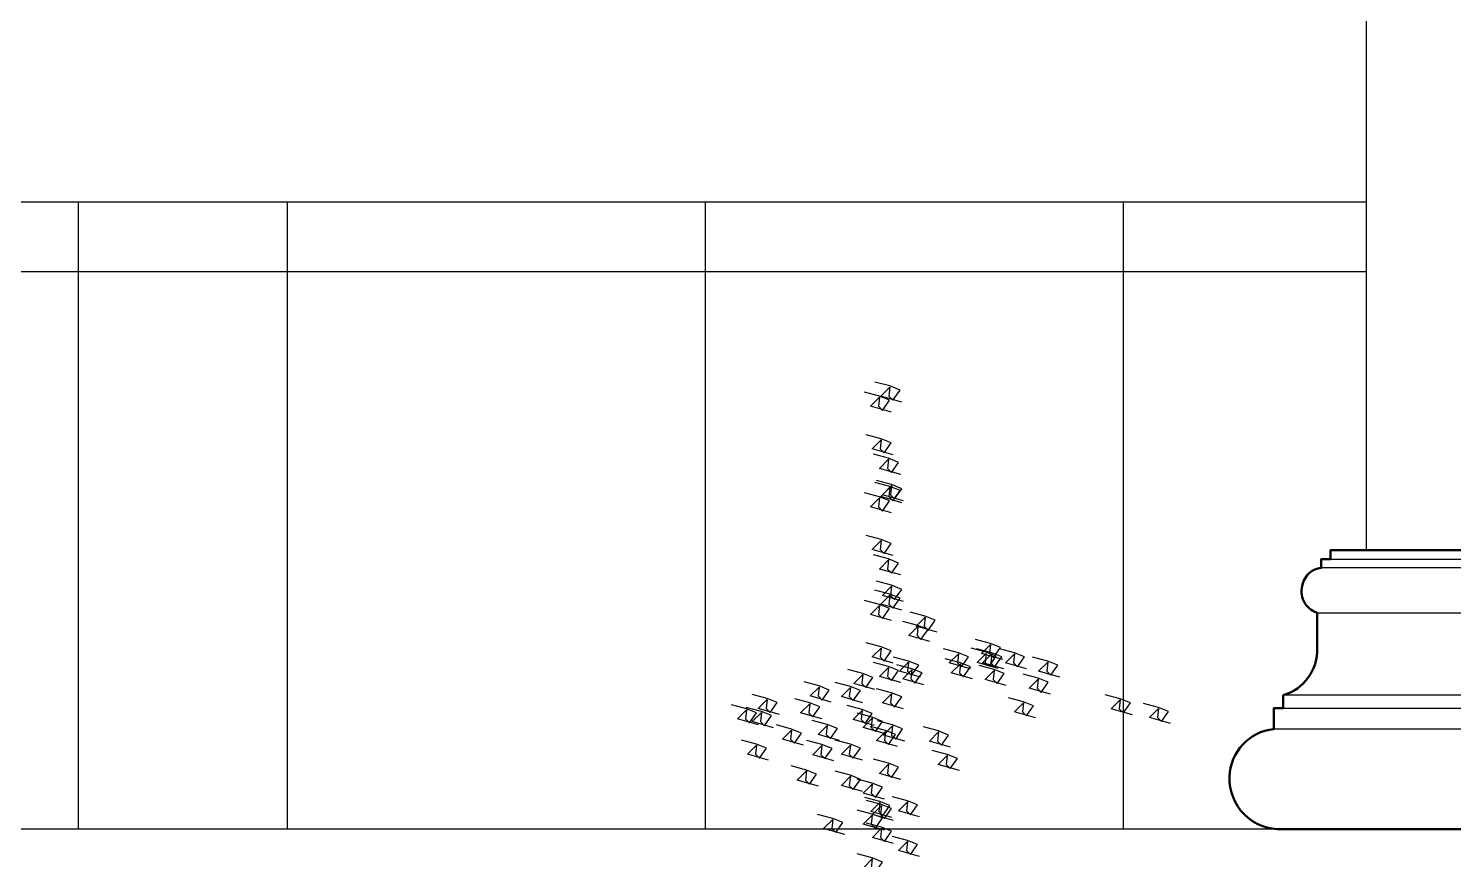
# Model space of a CAD drawing. Header units: metres. Extents: x -109 to 591, y -5 to 592.
# Drawn here: x 508.295 to 509.318, y 7.253 to 7.849 of the extents above; entities that cross this region are included whole.
import ezdxf

# ---------------------------------------------------------------- set-up
doc = ezdxf.new("R2010")
doc.units = ezdxf.units.M
doc.header["$LTSCALE"] = 0.03
doc.layers.add('Areas verdes', color=74, linetype='Continuous')
doc.layers.add('MOLDURA', color=43, linetype='Continuous')
doc.layers.add('Moldura con Espesor', color=43, linetype='Continuous', lineweight=50)
doc.layers.add('Muro bajo', color=7, linetype='Continuous', lineweight=30)

msp = doc.modelspace()

# ---------------------------------------------------------------- linework, layer by layer
for p, q in [((507.7309, 7.7249), (509.2552, 7.7249)), ((508.3309, 7.2749), (508.3309, 7.7249)), ((508.4809, 7.2749), (508.4809, 7.7249)), ((508.7809, 7.2749), (508.7809, 7.7249)), ((509.0809, 7.2749), (509.0809, 7.7249)), ((507.7309, 7.6749), (509.2552, 7.6749))]:
    msp.add_line(p, q)
at = {"layer": 'Areas verdes'}
for points in [[(508.9219, 7.5812), (508.9068, 7.5855), (508.9133, 7.592), (508.9125, 7.5855), (508.9154, 7.5827), (508.9205, 7.5899), (508.9133, 7.5928), (508.9024, 7.5956)], [(508.9144, 7.5739), (508.8993, 7.5782), (508.9058, 7.5847), (508.905, 7.5782), (508.9079, 7.5753), (508.913, 7.5825), (508.9058, 7.5854), (508.8949, 7.5883)], [(508.9156, 7.5434), (508.9004, 7.5477), (508.907, 7.5542), (508.9062, 7.5477), (508.9091, 7.5448), (508.9142, 7.552), (508.907, 7.5549), (508.8961, 7.5578)], [(508.921, 7.5294), (508.9058, 7.5337), (508.9123, 7.5402), (508.9116, 7.5337), (508.9145, 7.5308), (508.9195, 7.538), (508.9123, 7.5409), (508.9015, 7.5438)], [(508.9219, 7.509), (508.9068, 7.5134), (508.9133, 7.5199), (508.9125, 7.5134), (508.9154, 7.5105), (508.9205, 7.5177), (508.9133, 7.5206), (508.9024, 7.5235)], [(508.9231, 7.5104), (508.9079, 7.5148), (508.9144, 7.5213), (508.9137, 7.5148), (508.9166, 7.5119), (508.9217, 7.5191), (508.9144, 7.522), (508.9036, 7.5249)], [(508.9144, 7.5017), (508.8993, 7.506), (508.9058, 7.5125), (508.905, 7.506), (508.9079, 7.5031), (508.913, 7.5104), (508.9058, 7.5132), (508.8949, 7.5161)], [(508.9156, 7.4712), (508.9004, 7.4755), (508.907, 7.482), (508.9062, 7.4755), (508.9091, 7.4726), (508.9142, 7.4798), (508.907, 7.4827), (508.8961, 7.4856)], [(508.921, 7.4572), (508.9058, 7.4615), (508.9123, 7.468), (508.9116, 7.4615), (508.9145, 7.4586), (508.9195, 7.4658), (508.9123, 7.4687), (508.9015, 7.4716)], [(508.9219, 7.4319), (508.9068, 7.4362), (508.9133, 7.4427), (508.9125, 7.4362), (508.9154, 7.4333), (508.9205, 7.4405), (508.9133, 7.4434), (508.9024, 7.4463)], [(508.9231, 7.4382), (508.9079, 7.4426), (508.9144, 7.4491), (508.9137, 7.4426), (508.9166, 7.4397), (508.9217, 7.4469), (508.9144, 7.4498), (508.9036, 7.4527)], [(508.9144, 7.4245), (508.8993, 7.4289), (508.9058, 7.4354), (508.905, 7.4289), (508.9079, 7.426), (508.913, 7.4332), (508.9058, 7.4361), (508.8949, 7.439)], [(508.9472, 7.4161), (508.932, 7.4204), (508.9385, 7.4269), (508.9378, 7.4204), (508.9407, 7.4175), (508.9457, 7.4248), (508.9385, 7.4276), (508.9277, 7.4305)], [(508.942, 7.4095), (508.9269, 7.4138), (508.9334, 7.4203), (508.9327, 7.4138), (508.9355, 7.4109), (508.9406, 7.4181), (508.9334, 7.421), (508.9225, 7.4239)], [(508.9156, 7.394), (508.9004, 7.3984), (508.907, 7.4048), (508.9062, 7.3984), (508.9091, 7.3955), (508.9142, 7.4027), (508.907, 7.4056), (508.8961, 7.4085)], [(508.991, 7.3902), (508.9759, 7.3945), (508.9824, 7.401), (508.9816, 7.3945), (508.9845, 7.3917), (508.9896, 7.3989), (508.9824, 7.4018), (508.9715, 7.4046)], [(508.9942, 7.3965), (508.979, 7.4008), (508.9855, 7.4073), (508.9848, 7.4008), (508.9877, 7.398), (508.9927, 7.4052), (508.9855, 7.4081), (508.9747, 7.411)], [(508.921, 7.38), (508.9058, 7.3843), (508.9123, 7.3908), (508.9116, 7.3843), (508.9145, 7.3815), (508.9195, 7.3887), (508.9123, 7.3916), (508.9015, 7.3945)], [(508.9353, 7.3839), (508.9201, 7.3882), (508.9266, 7.3947), (508.9259, 7.3882), (508.9288, 7.3853), (508.9339, 7.3926), (508.9266, 7.3955), (508.9158, 7.3983)], [(508.9711, 7.3899), (508.9559, 7.3942), (508.9624, 7.4007), (508.9617, 7.3942), (508.9646, 7.3913), (508.9696, 7.3985), (508.9624, 7.4014), (508.9516, 7.4043)], [(508.9725, 7.3826), (508.9573, 7.387), (508.9638, 7.3935), (508.9631, 7.387), (508.966, 7.3841), (508.971, 7.3913), (508.9638, 7.3942), (508.953, 7.3971)], [(508.9949, 7.3899), (508.9798, 7.3942), (508.9863, 7.4007), (508.9856, 7.3942), (508.9884, 7.3913), (508.9935, 7.3985), (508.9863, 7.4014), (508.9754, 7.4043)], [(509.0114, 7.3899), (508.9962, 7.3942), (509.0027, 7.4007), (509.002, 7.3942), (509.0048, 7.3913), (509.0099, 7.3985), (509.0027, 7.4014), (508.9918, 7.4043)], [(509.0352, 7.3839), (509.02, 7.3882), (509.0265, 7.3947), (509.0258, 7.3882), (509.0287, 7.3853), (509.0338, 7.3926), (509.0265, 7.3955), (509.0157, 7.3983)], [(508.9025, 7.375), (508.8873, 7.3793), (508.8938, 7.3858), (508.8931, 7.3793), (508.896, 7.3764), (508.901, 7.3836), (508.8938, 7.3865), (508.883, 7.3894)], [(508.9377, 7.3783), (508.9225, 7.3826), (508.929, 7.3891), (508.9283, 7.3826), (508.9312, 7.3797), (508.9363, 7.3869), (508.929, 7.3898), (508.9182, 7.3927)], [(508.9968, 7.3779), (508.9816, 7.3822), (508.9881, 7.3887), (508.9874, 7.3822), (508.9903, 7.3794), (508.9953, 7.3866), (508.9881, 7.3895), (508.9773, 7.3923)], [(509.0284, 7.3716), (509.0132, 7.3759), (509.0197, 7.3824), (509.019, 7.3759), (509.0219, 7.373), (509.0269, 7.3803), (509.0197, 7.3832), (509.0089, 7.386)], [(508.8712, 7.366), (508.856, 7.3704), (508.8625, 7.3768), (508.8618, 7.3704), (508.8647, 7.3675), (508.8697, 7.3747), (508.8625, 7.3776), (508.8517, 7.3805)], [(508.8935, 7.3656), (508.8784, 7.37), (508.8849, 7.3765), (508.8841, 7.37), (508.887, 7.3671), (508.8921, 7.3743), (508.8849, 7.3772), (508.874, 7.3801)], [(508.9231, 7.3611), (508.9079, 7.3654), (508.9144, 7.3719), (508.9137, 7.3654), (508.9166, 7.3625), (508.9217, 7.3697), (508.9144, 7.3726), (508.9036, 7.3755)], [(508.819, 7.3496), (508.8038, 7.354), (508.8103, 7.3605), (508.8096, 7.354), (508.8125, 7.3511), (508.8175, 7.3583), (508.8103, 7.3612), (508.7995, 7.3641)], [(508.8339, 7.3571), (508.8187, 7.3614), (508.8252, 7.3679), (508.8245, 7.3614), (508.8274, 7.3585), (508.8324, 7.3657), (508.8252, 7.3686), (508.8144, 7.3715)], [(508.8644, 7.3539), (508.8492, 7.3583), (508.8557, 7.3648), (508.855, 7.3583), (508.8579, 7.3554), (508.863, 7.3626), (508.8557, 7.3655), (508.8449, 7.3684)], [(508.9021, 7.3493), (508.8869, 7.3536), (508.8934, 7.3601), (508.8927, 7.3536), (508.8955, 7.3507), (508.9006, 7.3579), (508.8934, 7.3608), (508.8825, 7.3637)], [(509.0178, 7.3548), (509.0027, 7.3591), (509.0092, 7.3656), (509.0084, 7.3591), (509.0113, 7.3562), (509.0164, 7.3634), (509.0092, 7.3663), (508.9983, 7.3692)], [(509.0873, 7.3569), (509.0721, 7.3612), (509.0786, 7.3677), (509.0779, 7.3612), (509.0808, 7.3583), (509.0859, 7.3655), (509.0786, 7.3684), (509.0678, 7.3713)], [(509.1147, 7.3506), (509.0995, 7.3549), (509.106, 7.3614), (509.1053, 7.3549), (509.1082, 7.352), (509.1132, 7.3592), (509.106, 7.3621), (509.0952, 7.365)], [(508.8297, 7.3476), (508.8145, 7.352), (508.821, 7.3585), (508.8203, 7.352), (508.8232, 7.3491), (508.8283, 7.3563), (508.821, 7.3592), (508.8102, 7.3621)], [(508.9093, 7.3436), (508.8941, 7.3479), (508.9006, 7.3544), (508.8999, 7.3479), (508.9028, 7.345), (508.9079, 7.3522), (508.9006, 7.3551), (508.8898, 7.358)], [(508.8513, 7.3352), (508.8361, 7.3395), (508.8426, 7.346), (508.8419, 7.3395), (508.8448, 7.3366), (508.8498, 7.3438), (508.8426, 7.3467), (508.8318, 7.3496)], [(508.877, 7.3384), (508.8618, 7.3427), (508.8683, 7.3492), (508.8676, 7.3427), (508.8705, 7.3398), (508.8756, 7.347), (508.8683, 7.3499), (508.8575, 7.3528)], [(508.9188, 7.3341), (508.9036, 7.3384), (508.9101, 7.3449), (508.9094, 7.3384), (508.9123, 7.3356), (508.9173, 7.3428), (508.9101, 7.3457), (508.8993, 7.3485)], [(508.9239, 7.3381), (508.9087, 7.3424), (508.9152, 7.3489), (508.9145, 7.3424), (508.9174, 7.3395), (508.9224, 7.3468), (508.9152, 7.3496), (508.9044, 7.3525)], [(508.9568, 7.3337), (508.9416, 7.3381), (508.9481, 7.3446), (508.9474, 7.3381), (508.9503, 7.3352), (508.9553, 7.3424), (508.9481, 7.3453), (508.9373, 7.3482)], [(508.8262, 7.3243), (508.8111, 7.3286), (508.8176, 7.3351), (508.8169, 7.3286), (508.8197, 7.3257), (508.8248, 7.333), (508.8176, 7.3358), (508.8067, 7.3387)], [(508.8731, 7.324), (508.8579, 7.3283), (508.8644, 7.3348), (508.8637, 7.3283), (508.8666, 7.3255), (508.8717, 7.3327), (508.8644, 7.3356), (508.8536, 7.3384)], [(508.8935, 7.3243), (508.8784, 7.3286), (508.8849, 7.3351), (508.8841, 7.3286), (508.887, 7.3257), (508.8921, 7.333), (508.8849, 7.3358), (508.874, 7.3387)], [(508.921, 7.3106), (508.9058, 7.3149), (508.9123, 7.3214), (508.9116, 7.3149), (508.9145, 7.312), (508.9195, 7.3193), (508.9123, 7.3221), (508.9015, 7.325)], [(508.9631, 7.3169), (508.9479, 7.3212), (508.9544, 7.3277), (508.9537, 7.3212), (508.9566, 7.3183), (508.9617, 7.3256), (508.9544, 7.3285), (508.9436, 7.3313)], [(508.862, 7.3057), (508.8468, 7.3101), (508.8533, 7.3166), (508.8526, 7.3101), (508.8555, 7.3072), (508.8605, 7.3144), (508.8533, 7.3173), (508.8425, 7.3202)], [(508.8935, 7.3019), (508.8784, 7.3063), (508.8849, 7.3128), (508.8841, 7.3063), (508.887, 7.3034), (508.8921, 7.3106), (508.8849, 7.3135), (508.874, 7.3164)], [(508.9093, 7.2963), (508.8941, 7.3006), (508.9006, 7.3071), (508.8999, 7.3006), (508.9028, 7.2977), (508.9079, 7.3049), (508.9006, 7.3078), (508.8898, 7.3107)], [(508.9147, 7.2832), (508.8995, 7.2876), (508.906, 7.2941), (508.9053, 7.2876), (508.9082, 7.2847), (508.9132, 7.2919), (508.906, 7.2948), (508.8952, 7.2977)], [(508.9159, 7.2811), (508.9007, 7.2854), (508.9072, 7.2919), (508.9065, 7.2854), (508.9094, 7.2825), (508.9145, 7.2897), (508.9072, 7.2926), (508.8964, 7.2955)], [(508.9346, 7.2837), (508.9194, 7.288), (508.9259, 7.2945), (508.9252, 7.288), (508.9281, 7.2851), (508.9331, 7.2923), (508.9259, 7.2952), (508.9151, 7.2981)], [(508.8809, 7.271), (508.8657, 7.2754), (508.8722, 7.2819), (508.8715, 7.2754), (508.8744, 7.2725), (508.8795, 7.2797), (508.8722, 7.2826), (508.8614, 7.2855)], [(508.9093, 7.2742), (508.8941, 7.2785), (508.9006, 7.285), (508.8999, 7.2785), (508.9028, 7.2756), (508.9079, 7.2829), (508.9006, 7.2857), (508.8898, 7.2886)], [(508.9159, 7.2647), (508.9007, 7.269), (508.9072, 7.2755), (508.9065, 7.269), (508.9094, 7.2661), (508.9145, 7.2734), (508.9072, 7.2762), (508.8964, 7.2791)], [(508.9346, 7.2553), (508.9194, 7.2596), (508.9259, 7.2661), (508.9252, 7.2596), (508.9281, 7.2567), (508.9331, 7.2639), (508.9259, 7.2668), (508.9151, 7.2697)], [(508.9093, 7.2427), (508.8941, 7.247), (508.9006, 7.2535), (508.8999, 7.247), (508.9028, 7.2441), (508.9079, 7.2513), (508.9006, 7.2542), (508.8898, 7.2571)]]:
    msp.add_lwpolyline(points, dxfattribs=at)
at = {"layer": 'MOLDURA'}
for p, q in [((509.2294, 7.4686), (509.581, 7.4686)), ((509.5877, 7.4623), (509.2228, 7.4623)), ((509.2198, 7.4301), (509.5907, 7.4301)), ((509.6149, 7.3709), (509.1955, 7.3709)), ((509.1955, 7.3617), (509.6149, 7.3617)), ((509.6216, 7.3467), (509.1888, 7.3467))]:
    msp.add_line(p, q, dxfattribs=at)
at = {"layer": 'Moldura con Espesor'}
for p, q in [((509.581, 7.4749), (509.2294, 7.4749)), ((509.2552, 7.2749), (509.5552, 7.2749))]:
    msp.add_line(p, q, dxfattribs=at)
msp.add_lwpolyline([(509.2552, 7.2749), (509.1949, 7.2749, -0.438208), (509.157, 7.3124, -0.376773), (509.1888, 7.3467), (509.1888, 7.3617), (509.1955, 7.3617), (509.1955, 7.3709, 0.34384), (509.2198, 7.4048), (509.2198, 7.4301, -0.417026), (509.2096, 7.451, -0.314124), (509.2228, 7.4623), (509.2228, 7.4686), (509.2294, 7.4686), (509.2294, 7.4749), (509.2552, 7.4749)], format="xyb", dxfattribs=at)
at = {"layer": 'Muro bajo'}
for p, q in [((509.2552, 7.4749), (509.2552, 9.1749)), ((514.8782, 7.2749), (507.3809, 7.2749))]:
    msp.add_line(p, q, dxfattribs=at)

doc.saveas('drawing.dxf')
